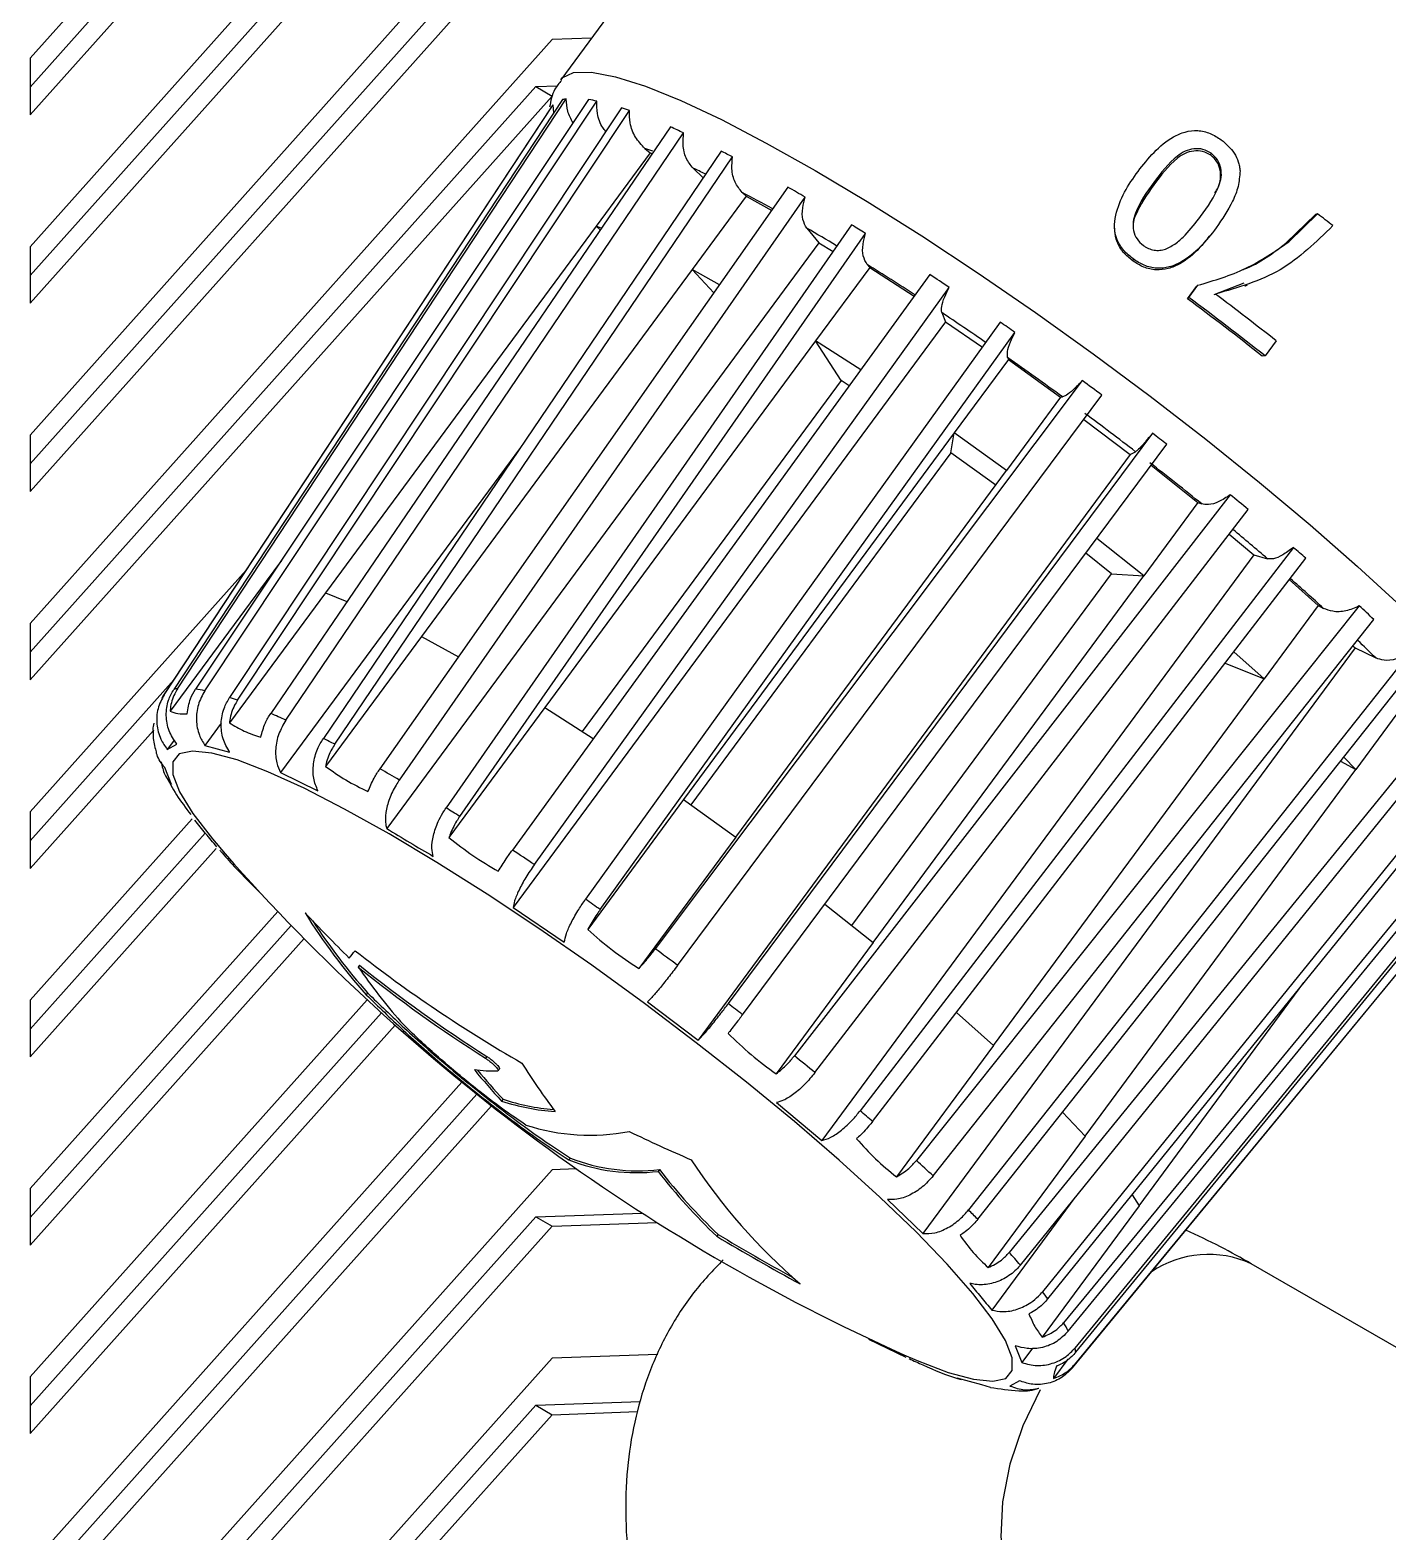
# Model space of a CAD drawing. Header units: millimetres. Extents: x 15 to 415, y 5 to 292.
# Drawn here: x 295.26 to 312.08, y 177.9 to 196.5 of the extents above; entities that cross this region are included whole.
import ezdxf

# ---------------------------------------------------------------- set-up
doc = ezdxf.new("R2010")
doc.units = ezdxf.units.MM

msp = doc.modelspace()

# ---------------------------------------------------------------- linework, layer by layer
at = {"color": 7, "linetype": 'Continuous', "lineweight": 25}
for p, q in [((301.7261, 203.3773), (295.2611, 196.1457)), ((295.2611, 195.7884), (301.524, 202.794)), ((295.2611, 195.4458), (301.7261, 202.6774)), ((301.7261, 201.0443), (295.2611, 193.8127)), ((305.6035, 200.9888), (301.8331, 195.88)), ((295.2611, 193.4554), (301.524, 200.4611)), ((295.2611, 193.1128), (301.7261, 200.3444)), ((301.7261, 198.7113), (295.2611, 191.4797)), ((295.2611, 191.1225), (301.524, 198.1281)), ((295.2611, 190.7798), (301.7261, 198.0115)), ((301.7261, 196.3784), (295.2611, 189.1468)), ((302.2139, 196.3959), (301.7261, 196.3784)), ((295.2611, 196.1457), (295.2611, 195.4458)), ((295.2611, 188.7895), (301.524, 195.7951)), ((295.2611, 188.4469), (301.7261, 195.6785)), ((301.524, 195.7951), (301.7934, 195.8048)), ((301.524, 195.7951), (301.7261, 195.6785)), ((301.7184, 195.5434), (296.9072, 188.2441)), ((296.9229, 188.2644), (301.7379, 195.5681)), ((301.8563, 195.6336), (297.0413, 188.33)), ((297.088, 188.3389), (301.9022, 195.6431)), ((302.1793, 195.6339), (297.3118, 188.3331)), ((297.4254, 188.3131), (302.28, 195.6151)), ((302.5865, 195.5309), (297.7319, 188.2289)), ((297.8309, 188.1952), (302.6848, 195.4977)), ((301.7498, 195.4721), (301.7379, 195.5681)), ((303.1914, 195.2958), (298.2424, 188.0321)), ((298.429, 187.9489), (303.3555, 195.2219)), ((303.8202, 194.9963), (298.8937, 187.7232)), ((302.9412, 194.9755), (302.2709, 194.0673)), ((302.8762, 195.0302), (302.9412, 194.9755)), ((302.9412, 194.9755), (302.9662, 194.9653)), ((309.884, 194.9447), (309.8891, 194.9687)), ((299.0353, 187.6501), (303.9612, 194.9237)), ((303.4741, 194.7839), (303.5965, 194.666)), ((309.1776, 194.579), (309.1773, 194.6068)), ((304.6478, 194.5488), (299.5941, 187.3457)), ((299.8356, 187.2073), (304.8592, 194.4272)), ((304.1313, 194.4362), (303.461, 193.5279)), ((304.0804, 194.4851), (304.1313, 194.4362)), ((304.1313, 194.4362), (304.4469, 194.2624)), ((310.8241, 193.8639), (311.1806, 194.2111)), ((310.8504, 193.8722), (311.208, 194.2184)), ((311.208, 194.2184), (311.1806, 194.2111)), ((302.2709, 194.0673), (298.9195, 189.5261)), ((305.4365, 194.0821), (300.4129, 186.8622)), ((302.3227, 194.0208), (302.2709, 194.0673)), ((302.3363, 194.0407), (302.2709, 194.0673)), ((304.8805, 194.0425), (305.0306, 193.8602)), ((295.2611, 193.8127), (295.2611, 193.1128)), ((305.0306, 193.8602), (299.6782, 186.6076)), ((300.5833, 186.757), (305.6065, 193.9772)), ((305.0306, 193.8602), (305.2082, 193.754)), ((310.8504, 193.8722), (310.8241, 193.8639)), ((308.9235, 193.6603), (308.9184, 193.6364)), ((303.461, 193.5279), (300.1096, 188.9868)), ((306.4058, 193.4662), (301.2348, 186.341)), ((303.7302, 193.241), (303.461, 193.5279)), ((303.8004, 193.3411), (303.461, 193.5279)), ((305.6599, 193.5536), (304.9896, 192.6454)), ((305.6282, 193.5921), (305.6599, 193.5536)), ((305.6599, 193.5536), (306.2119, 193.1988)), ((301.5074, 186.161), (306.6438, 193.3086)), ((309.5954, 193.1683), (309.7071, 193.3196)), ((309.613, 193.1831), (309.7247, 193.3344)), ((309.7247, 193.3344), (309.7071, 193.3196)), ((310.2955, 193.3589), (309.9212, 193.2142)), ((309.613, 193.1831), (309.5954, 193.1683)), ((306.5969, 192.8816), (301.2444, 185.629)), ((306.5522, 192.9963), (306.5969, 192.8816)), ((306.5969, 192.8816), (307.0558, 192.5696)), ((307.2773, 192.8779), (302.1409, 185.7303)), ((302.3233, 185.6032), (307.4596, 192.751)), ((304.9896, 192.6454), (301.6382, 188.1042)), ((305.3058, 192.1554), (304.9896, 192.6454)), ((305.5492, 192.2857), (304.9896, 192.6454)), ((310.6949, 192.6466), (310.5569, 192.4597)), ((307.3775, 192.4142), (306.7072, 191.506)), ((307.368, 192.4385), (307.3775, 192.4142)), ((307.3775, 192.4142), (308.0242, 191.9489)), ((310.5569, 192.4597), (310.5219, 192.4583)), ((305.3058, 192.1554), (302.0979, 187.8087)), ((308.2935, 192.1537), (303.0037, 185.1163)), ((305.4072, 192.0902), (305.3058, 192.1554)), ((303.2808, 184.9125), (308.5348, 191.9757)), ((308.0242, 191.9489), (308.0482, 191.9518)), ((308.0242, 191.9489), (307.354, 191.0407)), ((308.3104, 191.6741), (308.888, 191.2377)), ((295.2611, 191.4797), (295.2611, 190.7798)), ((306.7072, 191.506), (303.3558, 186.9648)), ((309.1624, 191.5016), (303.9085, 184.4383)), ((306.6639, 191.2611), (306.7072, 191.506)), ((307.354, 191.0407), (306.7072, 191.506)), ((301.334, 191.3259), (298.3624, 187.2994)), ((306.6639, 191.2611), (303.4456, 186.9002)), ((308.888, 191.2377), (303.5355, 183.9852)), ((304.085, 184.3017), (309.3391, 191.3651)), ((307.2209, 190.8604), (306.6639, 191.2611)), ((308.888, 191.2377), (308.953, 191.2737)), ((304.0025, 186.4996), (307.354, 191.0407)), ((309.146, 191.1055), (309.7235, 190.6447)), ((310.1259, 190.74), (304.7278, 183.7917)), ((304.9823, 183.5838), (310.3469, 190.559)), ((309.7235, 190.6447), (309.0532, 189.7365)), ((309.7235, 190.6447), (309.7721, 190.6273)), ((309.0532, 189.7365), (308.4724, 190.1999)), ((310.1114, 190.2527), (310.4185, 189.9945)), ((298.3736, 189.9257), (298.1845, 189.6695)), ((310.4185, 189.9945), (305.0661, 182.7419)), ((310.9073, 190.0878), (305.5426, 183.1126)), ((305.6961, 182.98), (311.0611, 189.955)), ((308.6547, 189.7606), (308.3352, 190.0155)), ((310.4185, 189.9945), (310.5869, 189.9482)), ((297.9383, 189.8085), (295.2611, 186.8138)), ((305.4398, 185.4043), (308.6547, 189.7606)), ((305.7018, 185.1953), (309.0532, 189.7365)), ((308.6547, 189.7606), (309.0532, 189.7365)), ((298.1845, 189.6695), (296.996, 188.0591)), ((298.1845, 189.6695), (298.202, 189.6684)), ((310.8566, 189.6891), (311.2139, 189.3684)), ((298.9195, 189.5261), (297.731, 187.9158)), ((298.9195, 189.5261), (299.1863, 189.4176)), ((311.7238, 189.3634), (306.2382, 182.4967)), ((311.2139, 189.3684), (310.5436, 188.4601)), ((311.2139, 189.3684), (311.2823, 189.3325)), ((306.4452, 182.3051), (311.9029, 189.1971)), ((295.2611, 189.1468), (295.2611, 188.4469)), ((300.1096, 188.9868), (298.9211, 187.3764)), ((300.1096, 188.9868), (300.5683, 188.7342)), ((311.6722, 188.8428), (306.3197, 181.5902)), ((310.5436, 188.4601), (310.1696, 188.7959)), ((311.6439, 188.87), (311.6722, 188.8428)), ((311.6722, 188.8428), (311.9275, 188.7188)), ((312.341, 188.775), (306.8834, 181.883)), ((306.9987, 181.7673), (312.457, 188.6589)), ((310.062, 188.6561), (310.5436, 188.4601)), ((295.2611, 186.4565), (297.0419, 188.4485)), ((307.1922, 183.919), (310.5436, 188.4601)), ((312.3495, 188.2449), (311.6793, 187.3367)), ((301.6382, 188.1042), (300.4497, 186.4939)), ((301.6382, 188.1042), (302.2357, 187.7202)), ((312.9307, 188.1587), (307.3872, 181.358)), ((297.6301, 187.9132), (297.426, 187.6367)), ((307.5263, 181.2016), (313.0503, 188.0233)), ((295.2611, 186.1139), (296.7884, 187.8223)), ((297.0485, 187.7054), (296.9606, 187.5863)), ((313.3234, 187.6916), (307.7995, 180.8699)), ((296.9606, 187.5863), (297.079, 187.6519)), ((297.426, 187.6367), (297.7326, 187.5525)), ((307.8654, 180.7824), (313.3901, 187.6037)), ((311.6793, 187.3367), (311.5331, 187.4924)), ((297.0118, 187.1534), (296.9304, 187.3622)), ((298.3624, 187.2994), (298.8271, 187.0737)), ((308.3278, 182.7955), (311.6793, 187.3367)), ((311.4916, 187.44), (311.6793, 187.3367)), ((313.6285, 187.2437), (308.0622, 180.4873)), ((308.1199, 180.3813), (313.6769, 187.1526)), ((303.3558, 186.9648), (302.1673, 185.3545)), ((303.3558, 186.9648), (304.0025, 186.4996)), ((313.7583, 186.9437), (308.2012, 180.1724)), ((295.2611, 186.8138), (295.2611, 186.1139)), ((308.2113, 180.1218), (313.7692, 186.8925)), ((297.268, 186.7257), (295.2611, 184.4808)), ((308.1727, 179.9301), (313.7293, 186.6792)), ((313.7488, 186.7081), (308.1971, 179.9696)), ((295.2611, 184.1235), (297.4308, 186.5505)), ((304.0025, 186.4996), (302.8021, 184.8729)), ((295.2611, 183.7809), (297.5653, 186.3584)), ((301.2444, 185.629), (301.8779, 185.1983)), ((305.1043, 185.672), (305.7018, 185.1953)), ((298.3291, 185.5796), (295.2611, 182.1478)), ((295.2611, 181.7906), (298.4944, 185.4073)), ((295.2611, 181.4479), (298.6545, 185.2437)), ((305.7018, 185.1953), (304.5013, 183.5687)), ((299.3425, 184.9138), (299.3256, 184.8909)), ((308.9976, 181.9349), (311.0378, 184.6993)), ((299.441, 184.5723), (299.4241, 184.5493)), ((299.4368, 184.4858), (295.2611, 179.8149)), ((295.2611, 184.4808), (295.2611, 183.7809)), ((295.2611, 179.4576), (299.6123, 184.3248)), ((302.9079, 184.4593), (303.5355, 183.9852)), ((306.7344, 184.3299), (307.1922, 183.919)), ((295.2611, 179.115), (299.782, 184.172)), ((300.9183, 183.7848), (300.9015, 183.7621)), ((307.1922, 183.919), (305.9917, 182.2923)), ((301.0589, 183.6077), (301.0757, 183.6304)), ((300.6103, 183.4655), (295.2611, 177.4819)), ((295.2611, 177.1246), (300.7958, 183.3157)), ((301.1189, 183.2542), (301.1021, 183.2314)), ((304.5057, 183.2131), (305.0661, 182.7419)), ((295.2611, 176.782), (300.9752, 183.1737)), ((308.0487, 183.093), (308.3278, 182.7955)), ((308.3278, 182.7955), (307.1274, 181.1689)), ((301.9528, 182.5254), (301.936, 182.5026)), ((301.7261, 182.3805), (295.2611, 175.1489)), ((302.0297, 182.3915), (301.7261, 182.3805)), ((303.0553, 182.3836), (303.0385, 182.3609)), ((295.2611, 182.1478), (295.2611, 181.4479)), ((305.8815, 182.0123), (306.3197, 181.5902)), ((308.2023, 182.0364), (307.1738, 180.6428)), ((308.9976, 181.9349), (307.7971, 180.3082)), ((308.9095, 182.0715), (308.9976, 181.9349)), ((295.2611, 174.7916), (301.524, 181.7973)), ((301.524, 181.7973), (302.8435, 181.8448)), ((301.524, 181.7973), (301.7261, 181.6806)), ((301.7261, 181.6806), (303.0277, 181.7275)), ((295.2611, 174.449), (301.7261, 181.6806)), ((303.7839, 181.5798), (303.767, 181.557)), ((326.7531, 171.7677), (310.3858, 181.2164)), ((306.1126, 180.0553), (305.648, 180.2809)), ((301.7261, 180.0476), (295.2611, 172.8159)), ((303.036, 180.0947), (301.7261, 180.0476)), ((307.4633, 180.2013), (307.5447, 179.9925)), ((307.6782, 180.1733), (307.5447, 179.9925)), ((308.1136, 180.0361), (307.9355, 179.7946)), ((295.2611, 179.8149), (295.2611, 179.115)), ((307.049, 179.718), (306.7425, 179.8022)), ((307.1557, 179.6857), (307.049, 179.718)), ((307.5145, 179.7684), (307.3961, 179.7028)), ((301.524, 179.4643), (302.8218, 179.511)), ((295.2611, 172.4587), (301.524, 179.4643)), ((295.2611, 172.1161), (301.7261, 179.3477)), ((301.524, 179.4643), (301.7261, 179.3477)), ((301.7261, 179.3477), (302.7834, 179.3857))]:
    msp.add_line(p, q, dxfattribs=at)
at = {"color": 8, "linetype": 'Continuous', "lineweight": 25, "flags": 128}
for points in [[(301.8331, 195.8799), (301.8526, 195.9024), (301.9929, 195.9694), (302.2134, 195.9744), (302.5112, 195.9173), (302.8822, 195.799), (303.3214, 195.6209), (303.8229, 195.3855), (304.3798, 195.096), (304.9847, 194.7563), (305.6293, 194.3711), (306.305, 193.9454), (307.0026, 193.4851), (307.7127, 192.9963), (308.4257, 192.4858), (309.1318, 191.9603), (309.8217, 191.4271), (310.4859, 190.8933), (311.1155, 190.3661), (311.7019, 189.8527), (312.2373, 189.36), (312.7143, 188.8947), (313.1266, 188.463), (313.4686, 188.0708)], [(307.7716, 179.6559), (307.5571, 179.2093), (307.3951, 178.7343), (307.3029, 178.2698), (307.2842, 177.8347), (307.3399, 177.447), (307.4677, 177.1223), (307.6623, 176.8741), (307.8146, 176.7624)]]:
    msp.add_lwpolyline(points, dxfattribs=at)
at = {"color": 7, "linetype": 'Continuous', "lineweight": 25, "flags": 128}
for points in [[(309.8684, 193.938), (309.8759, 193.9473), (309.8834, 193.9566)], [(306.9356, 180.8503), (306.6193, 181.2115), (306.2338, 181.6114), (305.7851, 182.0436), (305.2803, 182.5014), (304.7273, 182.9776), (304.135, 183.4646), (303.5125, 183.9547), (302.8698, 184.4402), (302.217, 184.9135), (301.5643, 185.3671), (300.9221, 185.7939), (300.3005, 186.187), (299.7092, 186.5404), (299.1577, 186.8484), (298.6547, 187.1062), (298.2079, 187.3097), (297.8246, 187.4557), (297.5107, 187.5419), (297.2712, 187.5669), (297.1098, 187.5304), (297.0292, 187.4329), (297.0305, 187.276), (297.1139, 187.0622), (297.2778, 186.7947), (297.5198, 186.4779), (297.6775, 186.2928)], [(306.081, 180.0909), (306.2475, 180.0184), (306.6309, 179.8724), (306.9448, 179.7862), (307.1843, 179.7612), (307.3456, 179.7977), (307.4263, 179.8952), (307.4249, 180.0521), (307.3416, 180.266), (307.1776, 180.5334), (306.9356, 180.8503)]]:
    msp.add_lwpolyline(points, dxfattribs=at)
at = {"color": 7, "linetype": 'Continuous', "lineweight": 25}
for centre, radius, start, end in [((301.8714, 195.4425), 0.1833, 136.75304, 146.60321), ((301.9662, 195.2176), 0.4303, 98.54587, 104.79607), ((301.8792, 193.7538), 1.904, 77.84749, 80.93165), ((301.1496, 191.1082), 4.6502, 70.7226, 72.0009), ((299.0397, 185.8566), 10.3119, 65.25836, 66.25823), ((296.2885, 180.1827), 16.6183, 62.50306, 63.04992), ((291.9449, 172.2351), 25.6762, 59.80343, 60.34769), ((282.0075, 156.2312), 47.9135, 52.1669, 52.45071), ((288.1029, 165.7948), 33.1757, 58.15638, 58.5013), ((283.8125, 159.0778), 41.1463, 56.29742, 56.69485), ((281.2357, 155.2029), 47.3882, 51.82949, 53.24074), ((280.7182, 154.5013), 48.2824, 51.82949, 53.24074), ((281.0035, 154.8785), 48.0417, 51.82737, 52.96031), ((283.9908, 159.1314), 40.6921, 55.40275, 56.32785), ((281.3022, 155.3743), 45.6205, 55.01446, 55.29339), ((282.0321, 156.3077), 44.1286, 53.87484, 54.96072), ((280.0912, 153.6691), 47.712, 53.40523, 53.7653), ((281.8908, 156.1039), 44.3766, 52.42271, 53.43833), ((280.9025, 154.7356), 46.372, 52.17668, 52.45258), ((283.5807, 158.2796), 41.6217, 51.00354, 52.13261), ((284.0912, 158.7324), 41.2589, 50.47869, 50.8754), ((288.1488, 163.5555), 34.9558, 49.04501, 49.37812), ((294.2318, 170.3549), 25.832, 46.83707, 47.37913), ((297.0519, 188.1486), 0.1734, 138.07878, 155.96492), ((297.143, 187.9216), 0.4209, 97.51057, 103.99286), ((297.0769, 186.6666), 1.683, 78.05187, 81.97753), ((296.3392, 183.9822), 4.4693, 70.50198, 71.84333), ((294.5167, 179.4294), 9.3748, 65.33465, 66.5836), ((291.7192, 173.652), 15.7946, 62.40624, 62.98434), ((287.9432, 166.7349), 23.6759, 59.84766, 60.52109), ((284.0233, 160.158), 31.3327, 58.09443, 58.46059), ((316.1224, 202.4913), 24.5481, 221.28998, 245.85472), ((280.2777, 154.291), 38.2936, 56.33099, 56.81972), ((277.7022, 150.4877), 42.887, 54.96384, 55.26086), ((304.88, 189.412), 7.3085, 211.78918, 221.70935), ((316.6065, 202.5466), 24.7037, 223.43533, 225.24956), ((304.8574, 189.4027), 7.2574, 212.88673, 221.72725), ((286.9262, 194.8353), 15.7381, 321.33448, 321.75458), ((310.2649, 199.177), 17.8575, 232.06352, 240.06311), ((276.6271, 148.9753), 44.7426, 53.43658, 53.87714), ((305.672, 189.2923), 7.7233, 214.74207, 221.08441), ((310.4434, 198.7475), 17.7654, 231.25805, 237.51302), ((310.4494, 198.7521), 17.7443, 231.24872, 237.51114), ((277.4334, 150.0339), 43.4119, 52.12614, 52.42076), ((280.1924, 153.4961), 38.9847, 50.51425, 50.99719), ((301.0171, 185.6033), 1.9983, 262.72094, 271.02825), ((306.5628, 188.3125), 7.459, 218.97324, 222.9376), ((306.5666, 188.3241), 7.4419, 219.2415, 222.9428), ((308.3239, 188.0347), 8.2074, 211.86305, 216.93235), ((301.9322, 185.7423), 2.6445, 251.70519, 266.33786), ((301.9443, 185.7454), 2.6244, 251.66984, 265.62863), ((284.3172, 158.4008), 32.5759, 48.98338, 49.34017), ((302.1979, 185.3922), 2.5831, 252.05988, 280.80245), ((310.8682, 199.8014), 18.8201, 244.21677, 246.77847), ((302.7711, 184.6404), 2.2951, 248.66138, 276.68955), ((302.7877, 184.6603), 2.2923, 248.64134, 276.70371), ((309.6374, 186.5826), 7.4117, 213.36973, 229.25045), ((289.6108, 164.3235), 24.632, 46.88733, 47.54321), ((308.8315, 186.8786), 7.3463, 217.94914, 226.41829), ((308.8414, 186.8957), 7.3374, 217.94729, 226.42658), ((294.8835, 169.8059), 17.0251, 44.63397, 45.18388), ((316.5221, 202.7082), 24.6995, 238.90817, 241.66592), ((316.5223, 202.709), 24.672, 238.915, 241.37257), ((299.9249, 174.5803), 10.0809, 41.0582, 42.24812), ((303.7366, 177.7379), 5.1299, 36.40428, 37.62784), ((306.3952, 179.5109), 1.9318, 26.77719, 30.35792), ((307.6795, 180.0421), 0.5378, 8.51412, 14.01901), ((308.0388, 180.0402), 0.1734, 318.07878, 335.96492)]:
    msp.add_arc(centre, radius, start, end, dxfattribs=at)
at = {"color": 8, "linetype": 'Continuous', "lineweight": 25}
for centre, radius, start, end in [((301.0961, 190.0039), 5.3322, 69.36099, 70.49841), ((298.8609, 184.7339), 11.0583, 64.50434, 65.34342), ((295.4828, 178.0508), 18.5474, 61.07508, 62.38372), ((291.3901, 170.8254), 26.8519, 58.92433, 59.84103), ((287.3081, 164.1821), 34.6493, 56.91767, 58.08028), ((287.5135, 163.076), 35.4189, 49.34949, 50.25594), ((292.1118, 168.3685), 28.4077, 47.55852, 48.67182), ((298.2917, 174.99), 19.3498, 45.19482, 46.11531), ((309.8564, 180.065), 1.2672, 65.30879, 123.88687)]:
    msp.add_arc(centre, radius, start, end, dxfattribs=at)
at = {"color": 7, "linetype": 'Continuous', "lineweight": 25}
for points, knots in [([(301.8428, 195.872), (301.8132, 195.8362), (301.7313, 195.737), (301.7094, 195.6177), (301.6955, 195.5415)], [0, 0, 0, 0, 0.3616013, 1, 1, 1, 1]), ([(301.9868, 195.3452), (301.9611, 195.3924), (301.9104, 195.4856), (301.9049, 195.5911), (301.9022, 195.6431)], [0, 0, 0, 0, 0.506895, 1, 1, 1, 1]), ([(302.3935, 195.2406), (302.3801, 195.2556), (302.3263, 195.3155), (302.2835, 195.4491), (302.2811, 195.5638), (302.28, 195.6151)], [0, 0, 0, 0, 0.1561862, 0.6232018, 1, 1, 1, 1]), ([(302.8762, 195.0302), (302.8342, 195.0738), (302.7501, 195.1612), (302.6874, 195.331), (302.6856, 195.4464), (302.6848, 195.4977)], [0, 0, 0, 0, 0.35705317, 0.71413224, 1, 1, 1, 1]), ([(303.4741, 194.7839), (303.4422, 194.8234), (303.3784, 194.9025), (303.341, 195.0618), (303.351, 195.1725), (303.3555, 195.2219)], [0, 0, 0, 0, 0.3562682, 0.7125468, 1, 1, 1, 1]), ([(308.9837, 194.7444), (309.0468, 194.8252), (309.1729, 194.9868), (309.3728, 195.1558), (309.5645, 195.2397), (309.7229, 195.2586), (309.8798, 195.2221), (309.9687, 195.1653), (310.0132, 195.1369)], [0, 0, 0, 0, 0.2489047, 0.4974834, 0.6223125, 0.7475325, 0.873476, 1, 1, 1, 1]), ([(310.0132, 195.1369), (310.0734, 195.0857), (310.1637, 195.009), (310.2199, 194.8832), (310.2405, 194.8087), (310.2447, 194.7703), (310.2468, 194.7511)], [0, 0, 0, 0, 0.5003167, 0.7504277, 0.8753328, 1, 1, 1, 1]), ([(309.8891, 194.9687), (309.856, 194.9877), (309.7899, 195.0256), (309.6737, 195.0285), (309.5636, 195.0004), (309.3786, 194.8726), (309.2667, 194.7249), (309.1773, 194.6068)], [0, 0, 0, 0, 0.1262341, 0.2519697, 0.3771553, 0.5019799, 1, 1, 1, 1]), ([(309.884, 194.9447), (309.8514, 194.9633), (309.7862, 195.0005), (309.6714, 195.0022), (309.5625, 194.9733), (309.3787, 194.8446), (309.267, 194.6971), (309.1776, 194.579)], [0, 0, 0, 0, 0.1246249, 0.2493619, 0.3742923, 0.4994686, 1, 1, 1, 1]), ([(309.7588, 194.1876), (309.8452, 194.3079), (309.9531, 194.4583), (310.0202, 194.6717), (310.0125, 194.784), (309.9748, 194.893), (309.9177, 194.9434), (309.8891, 194.9687)], [0, 0, 0, 0, 0.4979741, 0.6227974, 0.7479899, 0.8737186, 1, 1, 1, 1]), ([(309.9361, 194.4809), (309.95, 194.5018), (309.9842, 194.5535), (310.0097, 194.6511), (310.0047, 194.7618), (309.9681, 194.87), (309.912, 194.9198), (309.884, 194.9447)], [0, 0, 0, 0, 0.14587035, 0.3599139, 0.57353513, 0.78682575, 1, 1, 1, 1]), ([(304.0804, 194.4851), (304.0484, 194.5248), (303.9843, 194.6041), (303.9469, 194.7638), (303.9568, 194.8745), (303.9612, 194.9237)], [0, 0, 0, 0, 0.35705317, 0.71413224, 1, 1, 1, 1]), ([(308.9235, 193.6603), (308.8826, 193.6938), (308.801, 193.7606), (308.7174, 193.8956), (308.6825, 194.0489), (308.713, 194.2526), (308.8047, 194.4936), (308.924, 194.6608), (308.9837, 194.7444)], [0, 0, 0, 0, 0.1264994, 0.2525475, 0.3776578, 0.5024578, 0.751109, 1, 1, 1, 1]), ([(310.2468, 194.7511), (310.2416, 194.6862), (310.2313, 194.5563), (310.134, 194.3135), (310.0249, 194.1531), (309.9522, 194.0462)], [0, 0, 0, 0, 0.2503766, 0.5004768, 1, 1, 1, 1]), ([(309.1773, 194.6068), (309.0904, 194.4862), (308.9817, 194.3354), (308.9173, 194.122), (308.9232, 194.0101), (308.9633, 193.9021), (309.0209, 193.8521), (309.0498, 193.827)], [0, 0, 0, 0, 0.4979511, 0.6227535, 0.7479571, 0.873668, 1, 1, 1, 1]), ([(309.1776, 194.579), (309.0942, 194.4584), (308.9898, 194.3076), (308.9202, 194.1225), (308.9232, 194.077), (308.9237, 194.0683)], [0, 0, 0, 0, 0.7635096, 0.9544356, 1, 1, 1, 1]), ([(304.8805, 194.0425), (304.8621, 194.0746), (304.8251, 194.1389), (304.8219, 194.2796), (304.8477, 194.3816), (304.8592, 194.4272)], [0, 0, 0, 0, 0.35626819, 0.7125468, 1, 1, 1, 1]), ([(309.3245, 193.7812), (309.3695, 193.8042), (309.4595, 193.8501), (309.6049, 193.9906), (309.6973, 194.1088), (309.7588, 194.1876)], [0, 0, 0, 0, 0.2499109, 0.5000071, 1, 1, 1, 1]), ([(308.6923, 194.043), (308.6925, 194.0376), (308.693, 194.0269), (308.6934, 194.0161), (308.6936, 194.0108)], [0, 0, 0, 0, 0.5000007, 1, 1, 1, 1]), ([(308.9184, 193.6364), (308.8786, 193.6693), (308.7989, 193.7351), (308.7155, 193.866), (308.7018, 193.9643), (308.6952, 194.0119)], [0, 0, 0, 0, 0.3404258, 0.6805102, 1, 1, 1, 1]), ([(309.9522, 194.0462), (309.8891, 193.9654), (309.7629, 193.804), (309.5635, 193.6358), (309.3719, 193.5543), (309.2139, 193.5373), (309.0572, 193.575), (308.9681, 193.6318), (308.9235, 193.6603)], [0, 0, 0, 0, 0.2489196, 0.4974993, 0.6223655, 0.7475698, 0.8734839, 1, 1, 1, 1]), ([(311.3958, 194.0733), (311.19, 193.8711), (310.7773, 193.4657), (310.2211, 193.3062), (309.9423, 193.2263)], [0, 0, 0, 0, 0.4987635, 1, 1, 1, 1]), ([(305.6282, 193.5921), (305.6097, 193.6244), (305.5726, 193.6889), (305.5693, 193.8298), (305.5951, 193.9319), (305.6065, 193.9772)], [0, 0, 0, 0, 0.3570532, 0.7141322, 1, 1, 1, 1]), ([(309.8649, 193.9412), (309.8249, 193.8907), (309.7213, 193.7601), (309.5507, 193.618), (309.3609, 193.5351), (309.2047, 193.5167), (309.0499, 193.5526), (308.9623, 193.6084), (308.9184, 193.6364)], [0, 0, 0, 0, 0.1736745, 0.4491922, 0.5870787, 0.7246218, 0.8621645, 1, 1, 1, 1]), ([(309.0498, 193.827), (309.0598, 193.8202), (309.0797, 193.8065), (309.1231, 193.7849), (309.1815, 193.7678), (309.2545, 193.7648), (309.3012, 193.7757), (309.3245, 193.7812)], [0, 0, 0, 0, 0.1257548, 0.2513864, 0.5017456, 0.7512825, 1, 1, 1, 1]), ([(309.7247, 193.3344), (309.9272, 193.3945), (310.3318, 193.5147), (310.6776, 193.7531), (310.8504, 193.8722)], [0, 0, 0, 0, 0.5006269, 1, 1, 1, 1]), ([(310.2833, 193.5294), (310.2871, 193.5308), (310.4872, 193.6033), (310.6573, 193.7349), (310.8241, 193.8639)], [0, 0, 0, 0, 0.0191978, 1, 1, 1, 1]), ([(306.5522, 192.9963), (306.5493, 193.0185), (306.5436, 193.0627), (306.58, 193.178), (306.6241, 193.2683), (306.6438, 193.3086)], [0, 0, 0, 0, 0.35626819, 0.7125468, 1, 1, 1, 1]), ([(310.3077, 193.3265), (310.3131, 193.3285), (310.324, 193.3326), (310.3349, 193.3367), (310.3404, 193.3388)], [0, 0, 0, 0, 0.4999945, 1, 1, 1, 1]), ([(307.368, 192.4385), (307.3652, 192.4607), (307.3595, 192.5051), (307.3959, 192.6206), (307.44, 192.7109), (307.4596, 192.751)], [0, 0, 0, 0, 0.3570532, 0.7141322, 1, 1, 1, 1]), ([(308.2935, 192.1537), (308.2553, 192.114), (308.1789, 192.0346), (308.0943, 191.9673), (308.0625, 191.9566), (308.0482, 191.9518)], [0, 0, 0, 0, 0.35537874, 0.71057125, 1, 1, 1, 1]), ([(309.1624, 191.5016), (309.1277, 191.4596), (309.0582, 191.3758), (308.9863, 191.2987), (308.9633, 191.2815), (308.953, 191.2737)], [0, 0, 0, 0, 0.3557091, 0.7114031, 1, 1, 1, 1]), ([(310.1259, 190.74), (310.0777, 190.7085), (309.9813, 190.6456), (309.8573, 190.6107), (309.7985, 190.6222), (309.7721, 190.6273)], [0, 0, 0, 0, 0.3553787, 0.7105713, 1, 1, 1, 1]), ([(310.9073, 190.0878), (310.8623, 190.054), (310.7725, 189.9863), (310.6603, 189.9413), (310.6096, 189.9461), (310.5869, 189.9482)], [0, 0, 0, 0, 0.3557091, 0.7114031, 1, 1, 1, 1]), ([(311.7238, 189.3634), (311.6675, 189.3395), (311.5549, 189.2916), (311.3991, 189.2864), (311.3185, 189.3182), (311.2823, 189.3325)], [0, 0, 0, 0, 0.3553787, 0.7105713, 1, 1, 1, 1]), ([(312.341, 188.775), (312.2876, 188.7488), (312.1806, 188.6964), (312.0346, 188.6817), (311.9606, 188.7073), (311.9275, 188.7188)], [0, 0, 0, 0, 0.3557091, 0.7114031, 1, 1, 1, 1]), ([(296.9229, 188.2644), (296.8931, 188.2079), (296.8337, 188.0949), (296.8226, 187.8995), (296.8658, 187.7225), (296.9316, 187.628), (296.9606, 187.5863)], [0, 0, 0, 0, 0.2637582, 0.5275868, 0.7916185, 1, 1, 1, 1]), ([(297.079, 187.6519), (297.0431, 187.7057), (296.9712, 187.8134), (296.9386, 188.0075), (296.9623, 188.1871), (297.0172, 188.2865), (297.0413, 188.33)], [0, 0, 0, 0, 0.2645857, 0.5292826, 0.7936644, 1, 1, 1, 1]), ([(297.088, 188.3389), (297.0757, 188.3184), (297.0307, 188.2439), (297.0025, 188.1458), (296.9969, 188.0708), (296.996, 188.0591)], [0, 0, 0, 0, 0.242341, 0.8820994, 1, 1, 1, 1]), ([(297.2069, 188.0293), (297.2167, 188.0924), (297.2335, 188.2004), (297.2888, 188.2941), (297.3118, 188.3331)], [0, 0, 0, 0, 0.5833602, 1, 1, 1, 1]), ([(297.4254, 188.3131), (297.3948, 188.2567), (297.3337, 188.1437), (297.3134, 187.9487), (297.3447, 187.7722), (297.4011, 187.6782), (297.426, 187.6367)], [0, 0, 0, 0, 0.2637582, 0.5275868, 0.7916185, 1, 1, 1, 1]), ([(296.996, 188.0591), (297.0261, 188.0476), (297.0866, 188.0246), (297.1667, 188.0277), (297.2069, 188.0293)], [0, 0, 0, 0, 0.4981486, 1, 1, 1, 1]), ([(297.7326, 187.5525), (297.7019, 187.6061), (297.6404, 187.7133), (297.6199, 187.9068), (297.6511, 188.0862), (297.7073, 188.1854), (297.7319, 188.2289)], [0, 0, 0, 0, 0.2645857, 0.5292826, 0.7936644, 1, 1, 1, 1]), ([(297.8309, 188.1952), (297.8184, 188.1747), (297.7727, 188.1002), (297.7415, 188.0023), (297.7324, 187.9274), (297.731, 187.9158)], [0, 0, 0, 0, 0.242341, 0.8820994, 1, 1, 1, 1]), ([(296.7856, 187.8239), (296.7849, 187.8287), (296.7822, 187.8482), (296.7925, 187.8852), (296.8002, 187.9131)], [0, 0, 0, 0, 0.24545879, 1, 1, 1, 1]), ([(297.731, 187.9158), (297.7905, 187.8796), (297.9098, 187.8068), (298.0489, 187.7602), (298.1188, 187.7369)], [0, 0, 0, 0, 0.4981486, 1, 1, 1, 1]), ([(298.1188, 187.7369), (298.1343, 187.7973), (298.161, 187.9008), (298.2184, 187.9935), (298.2424, 188.0321)], [0, 0, 0, 0, 0.5833602, 1, 1, 1, 1]), ([(298.429, 187.9489), (298.3969, 187.893), (298.3328, 187.7812), (298.2959, 187.5929), (298.3055, 187.4252), (298.345, 187.3379), (298.3624, 187.2994)], [0, 0, 0, 0, 0.2637582, 0.5275868, 0.7916185, 1, 1, 1, 1]), ([(296.7885, 187.8236), (296.7868, 187.806), (296.7784, 187.7191), (296.7983, 187.6474), (296.8143, 187.5902)], [0, 0, 0, 0, 0.2022146, 1, 1, 1, 1]), ([(298.8271, 187.0737), (298.8059, 187.1236), (298.7633, 187.2232), (298.7648, 187.4079), (298.8096, 187.5818), (298.8681, 187.6801), (298.8937, 187.7232)], [0, 0, 0, 0, 0.2646004, 0.5292974, 0.7936791, 1, 1, 1, 1]), ([(296.9304, 187.3622), (296.891, 187.4118), (296.8361, 187.4811), (296.823, 187.5668), (296.8193, 187.5912)], [0, 0, 0, 0, 0.716005, 1, 1, 1, 1]), ([(299.0353, 187.6501), (299.0224, 187.6298), (298.9755, 187.5558), (298.9388, 187.4601), (298.9235, 187.3877), (298.9211, 187.3764)], [0, 0, 0, 0, 0.242341, 0.8820994, 1, 1, 1, 1]), ([(296.8858, 187.4348), (296.8967, 187.3794), (296.917, 187.2757), (296.9817, 187.1922), (297.0118, 187.1534)], [0, 0, 0, 0, 0.5345051, 1, 1, 1, 1]), ([(298.9211, 187.3764), (299.0034, 187.3181), (299.1685, 187.2011), (299.3537, 187.11), (299.4466, 187.0643)], [0, 0, 0, 0, 0.49814857, 1, 1, 1, 1]), ([(299.4466, 187.0643), (299.4695, 187.1204), (299.5088, 187.2166), (299.5691, 187.3077), (299.5941, 187.3457)], [0, 0, 0, 0, 0.5833602, 1, 1, 1, 1]), ([(296.9405, 187.2651), (296.9817, 187.1855), (297.0619, 187.0305), (297.1893, 186.8622), (297.2513, 186.7803)], [0, 0, 0, 0, 0.5135584, 1, 1, 1, 1]), ([(299.8356, 187.2073), (299.8218, 187.1866), (299.7727, 187.1127), (299.706, 186.973), (299.6609, 186.8016), (299.6587, 186.6797), (299.6739, 186.6236), (299.6782, 186.6076)], [0, 0, 0, 0, 0.1029881, 0.3668069, 0.6306163, 0.89468, 1, 1, 1, 1]), ([(300.2555, 186.2626), (300.2483, 186.2946), (300.2317, 186.3684), (300.2502, 186.5193), (300.3033, 186.6724), (300.3632, 186.7875), (300.3991, 186.8415), (300.4129, 186.8622)], [0, 0, 0, 0, 0.20289124, 0.4675477, 0.73179435, 0.89705737, 1, 1, 1, 1]), ([(300.5833, 186.757), (300.5699, 186.7369), (300.5213, 186.6638), (300.4771, 186.5722), (300.4534, 186.5044), (300.4497, 186.4939)], [0, 0, 0, 0, 0.242341, 0.8820994, 1, 1, 1, 1]), ([(300.4497, 186.4939), (300.5461, 186.4183), (300.7396, 186.2665), (300.9532, 186.1406), (301.0603, 186.0774)], [0, 0, 0, 0, 0.4981486, 1, 1, 1, 1]), ([(297.6109, 186.3404), (297.6207, 186.3287), (297.7329, 186.1949), (297.9085, 186.0098), (298.0953, 185.8265), (298.1354, 185.7871)], [0, 0, 0, 0, 0.07005571, 0.80033034, 1, 1, 1, 1]), ([(301.0603, 186.0774), (301.0915, 186.1281), (301.145, 186.2149), (301.2084, 186.3039), (301.2348, 186.341)], [0, 0, 0, 0, 0.5833602, 1, 1, 1, 1]), ([(301.5074, 186.161), (301.471, 186.1078), (301.3981, 186.0012), (301.3127, 185.8419), (301.2587, 185.7121), (301.2488, 185.6544), (301.2444, 185.629)], [0, 0, 0, 0, 0.26375819, 0.52758684, 0.79161845, 1, 1, 1, 1]), ([(301.8779, 185.1983), (301.8843, 185.2316), (301.897, 185.2982), (301.9626, 185.4446), (302.0472, 185.5947), (302.1123, 185.689), (302.1409, 185.7303)], [0, 0, 0, 0, 0.2646004, 0.5292974, 0.7936791, 1, 1, 1, 1]), ([(302.3233, 185.6032), (302.3094, 185.5834), (302.2588, 185.5116), (302.2059, 185.4256), (302.1725, 185.3641), (302.1673, 185.3545)], [0, 0, 0, 0, 0.242341, 0.8820994, 1, 1, 1, 1]), ([(302.1673, 185.3545), (302.2677, 185.2681), (302.4692, 185.0947), (302.6908, 184.947), (302.8021, 184.8729)], [0, 0, 0, 0, 0.4981486, 1, 1, 1, 1]), ([(302.8021, 184.8729), (302.8416, 184.9174), (302.9095, 184.9936), (302.976, 185.0802), (303.0037, 185.1163)], [0, 0, 0, 0, 0.5833602, 1, 1, 1, 1]), ([(303.2808, 184.9125), (303.242, 184.861), (303.1642, 184.7579), (303.0515, 184.6182), (302.9621, 184.5138), (302.9245, 184.476), (302.9079, 184.4593)], [0, 0, 0, 0, 0.2637582, 0.5275868, 0.7916185, 1, 1, 1, 1]), ([(299.4241, 184.5493), (299.5731, 184.4042), (299.8756, 184.1095), (300.4018, 183.6478), (300.9809, 183.1786), (301.515, 182.7805), (301.8057, 182.5886), (301.936, 182.5026)], [0, 0, 0, 0, 0.2056131, 0.4174518, 0.6246569, 0.8317333, 1, 1, 1, 1]), ([(299.441, 184.5723), (299.59, 184.4271), (299.8926, 184.1325), (300.4187, 183.6707), (300.9978, 183.2015), (301.5318, 182.8034), (301.8225, 182.6115), (301.9528, 182.5254)], [0, 0, 0, 0, 0.2056129, 0.4174514, 0.6246568, 0.8317334, 1, 1, 1, 1]), ([(303.5355, 183.9852), (303.5573, 184.0074), (303.601, 184.0518), (303.7025, 184.1724), (303.8093, 184.3065), (303.8783, 184.3981), (303.9085, 184.4383)], [0, 0, 0, 0, 0.2645857, 0.5292826, 0.7936644, 1, 1, 1, 1]), ([(301.4022, 182.9347), (301.3161, 182.9926), (301.144, 183.1083), (300.7875, 183.3804), (300.3904, 183.708), (300.0485, 184.0153), (299.8984, 184.1682), (299.8506, 184.2168)], [0, 0, 0, 0, 0.177611, 0.3547349, 0.6110554, 0.8763917, 1, 1, 1, 1]), ([(304.085, 184.3017), (304.0706, 184.2824), (304.0179, 184.212), (303.9561, 184.1325), (303.9125, 184.0782), (303.9057, 184.0698)], [0, 0, 0, 0, 0.242341, 0.8820994, 1, 1, 1, 1]), ([(303.9057, 184.0698), (303.9996, 183.9802), (304.1881, 183.8002), (304.3966, 183.646), (304.5013, 183.5687)], [0, 0, 0, 0, 0.4981486, 1, 1, 1, 1]), ([(300.9183, 183.7848), (300.9303, 183.7768), (300.9544, 183.7607), (300.993, 183.73), (301.0279, 183.6987), (301.0561, 183.6695), (301.073, 183.6467), (301.079, 183.6336), (301.0753, 183.6318), (301.0744, 183.6314)], [0, 0, 0, 0, 0.1583634, 0.3169076, 0.4755808, 0.6343751, 0.7931803, 0.9518814, 1, 1, 1, 1]), ([(304.5013, 183.5687), (304.5485, 183.6068), (304.6295, 183.6723), (304.6989, 183.7566), (304.7278, 183.7917)], [0, 0, 0, 0, 0.5833602, 1, 1, 1, 1]), ([(300.9015, 183.7621), (300.9135, 183.7541), (300.9376, 183.7379), (300.9762, 183.7072), (301.0112, 183.676), (301.0393, 183.6467), (301.0562, 183.624), (301.0622, 183.6108), (301.0585, 183.6091), (301.0576, 183.6086)], [0, 0, 0, 0, 0.1583635, 0.3169078, 0.4755808, 0.6343745, 0.7931792, 0.95188, 1, 1, 1, 1]), ([(304.9823, 183.5838), (304.9411, 183.5341), (304.8587, 183.4348), (304.7204, 183.3154), (304.5975, 183.2377), (304.5338, 183.2206), (304.5057, 183.2131)], [0, 0, 0, 0, 0.26375819, 0.52758684, 0.79161845, 1, 1, 1, 1]), ([(305.0661, 182.7419), (305.1024, 182.7525), (305.1752, 182.7738), (305.3106, 182.8674), (305.4384, 182.9849), (305.5108, 183.0737), (305.5426, 183.1126)], [0, 0, 0, 0, 0.2645857, 0.5292826, 0.7936644, 1, 1, 1, 1]), ([(305.6961, 182.98), (305.6811, 182.9611), (305.6265, 182.8922), (305.5561, 182.8194), (305.503, 182.7728), (305.4947, 182.7656)], [0, 0, 0, 0, 0.242341, 0.8820994, 1, 1, 1, 1]), ([(305.4947, 182.7656), (305.5723, 182.6806), (305.7279, 182.5099), (305.9036, 182.365), (305.9917, 182.2923)], [0, 0, 0, 0, 0.4981486, 1, 1, 1, 1]), ([(305.9917, 182.2923), (306.0451, 182.3248), (306.1366, 182.3804), (306.2083, 182.4625), (306.2382, 182.4967)], [0, 0, 0, 0, 0.5833602, 1, 1, 1, 1]), ([(306.4452, 182.3051), (306.4021, 182.2572), (306.3158, 182.1613), (306.156, 182.0612), (306.0049, 182.0087), (305.9193, 182.0112), (305.8815, 182.0123)], [0, 0, 0, 0, 0.2637582, 0.5275868, 0.7916185, 1, 1, 1, 1]), ([(306.3197, 181.5902), (306.3684, 181.5899), (306.4656, 181.5892), (306.6294, 181.6574), (306.7748, 181.7591), (306.8503, 181.8453), (306.8834, 181.883)], [0, 0, 0, 0, 0.2646004, 0.5292974, 0.7936791, 1, 1, 1, 1]), ([(306.9987, 181.7673), (306.9833, 181.7488), (306.9271, 181.6814), (306.8495, 181.615), (306.7883, 181.5756), (306.7788, 181.5695)], [0, 0, 0, 0, 0.242341, 0.8820994, 1, 1, 1, 1]), ([(306.7788, 181.5695), (306.8318, 181.4965), (306.938, 181.35), (307.0641, 181.2294), (307.1274, 181.1689)], [0, 0, 0, 0, 0.4981486, 1, 1, 1, 1]), ([(310.3858, 181.2164), (310.2593, 181.2885), (309.989, 181.4427), (309.7186, 181.567), (309.5748, 181.6331)], [0, 0, 0, 0, 0.468038, 1, 1, 1, 1]), ([(307.1274, 181.1689), (307.1848, 181.1966), (307.2833, 181.2442), (307.3566, 181.3246), (307.3872, 181.358)], [0, 0, 0, 0, 0.5833602, 1, 1, 1, 1]), ([(303.8457, 181.2671), (303.719, 181.1339), (303.4606, 180.8624), (303.1573, 180.3863), (302.9182, 179.8713), (302.752, 179.3232), (302.6547, 178.7435), (302.6265, 178.1274), (302.6715, 177.4686), (302.7711, 176.8779), (302.8677, 176.5045), (302.903, 176.3684)], [0, 0, 0, 0, 0.102205, 0.2083701, 0.3148397, 0.4234911, 0.5363972, 0.6558044, 0.78378, 0.9211907, 1, 1, 1, 1]), ([(307.5263, 181.2016), (307.51, 181.1829), (307.4521, 181.1161), (307.3256, 181.0239), (307.1469, 180.9589), (307.0004, 180.9517), (306.9228, 180.9695), (306.9007, 180.9745)], [0, 0, 0, 0, 0.1029881, 0.3668069, 0.6306163, 0.89468, 1, 1, 1, 1]), ([(307.1738, 180.6428), (307.2173, 180.6346), (307.3174, 180.6155), (307.4883, 180.6451), (307.6398, 180.7198), (307.7408, 180.8022), (307.7832, 180.8511), (307.7995, 180.8699)], [0, 0, 0, 0, 0.2028912, 0.4675477, 0.7317944, 0.8970574, 1, 1, 1, 1]), ([(307.8654, 180.7824), (307.8497, 180.7643), (307.7923, 180.6981), (307.7097, 180.6371), (307.6427, 180.6038), (307.6323, 180.5986)], [0, 0, 0, 0, 0.242341, 0.8820994, 1, 1, 1, 1]), ([(307.6323, 180.5986), (307.6548, 180.5439), (307.6999, 180.4341), (307.7647, 180.3503), (307.7971, 180.3082)], [0, 0, 0, 0, 0.49814857, 1, 1, 1, 1]), ([(307.7971, 180.3082), (307.8562, 180.3329), (307.9575, 180.3751), (308.0314, 180.4543), (308.0622, 180.4873)], [0, 0, 0, 0, 0.5833602, 1, 1, 1, 1]), ([(308.1199, 180.3813), (308.0747, 180.3358), (307.9843, 180.245), (307.8015, 180.1728), (307.6204, 180.1567), (307.5114, 180.1877), (307.4633, 180.2013)], [0, 0, 0, 0, 0.2637582, 0.5275868, 0.7916185, 1, 1, 1, 1]), ([(307.5447, 179.9925), (307.6064, 179.9763), (307.7298, 179.9439), (307.924, 179.9752), (308.0882, 180.054), (308.1668, 180.1363), (308.2012, 180.1724)], [0, 0, 0, 0, 0.2646004, 0.5292974, 0.7936791, 1, 1, 1, 1]), ([(308.2113, 180.1218), (308.1954, 180.1038), (308.1375, 180.0386), (308.0523, 179.9814), (307.9825, 179.9524), (307.9717, 179.9479)], [0, 0, 0, 0, 0.242341, 0.8820994, 1, 1, 1, 1]), ([(306.1492, 180.0418), (306.2056, 180.0156), (306.4192, 179.9162), (306.6308, 179.8307), (306.7736, 179.7903), (306.793, 179.7848)], [0, 0, 0, 0, 0.2365511, 0.896224, 1, 1, 1, 1]), ([(308.1678, 179.9244), (308.1227, 179.8795), (308.0325, 179.7897), (307.8504, 179.7234), (307.6704, 179.7151), (307.5622, 179.752), (307.5145, 179.7684)], [0, 0, 0, 0, 0.2637582, 0.5275868, 0.7916185, 1, 1, 1, 1]), ([(307.9355, 179.7946), (307.9935, 179.818), (308.093, 179.8581), (308.1665, 179.9368), (308.1971, 179.9696)], [0, 0, 0, 0, 0.5833602, 1, 1, 1, 1]), ([(307.9717, 179.9479), (307.9608, 179.916), (307.9391, 179.8518), (307.9367, 179.8137), (307.9355, 179.7946)], [0, 0, 0, 0, 0.4981486, 1, 1, 1, 1]), ([(307.1557, 179.6859), (307.272, 179.6679), (307.4594, 179.6389), (307.6592, 179.6405), (307.7469, 179.6731), (307.7552, 179.6762)], [0, 0, 0, 0, 0.5973617, 0.962027, 1, 1, 1, 1]), ([(307.3961, 179.7028), (307.4575, 179.6822), (307.5756, 179.6427), (307.6971, 179.6649), (307.7553, 179.6755)], [0, 0, 0, 0, 0.5204474, 1, 1, 1, 1])]:
    msp.add_open_spline(points, degree=3, knots=knots, dxfattribs=at)
for points in [[(297.5744, 186.3802), (297.5281, 186.4343), (297.4354, 186.5427), (297.346, 186.6555), (297.3013, 186.7119)], [(299.6782, 186.6076), (299.7736, 186.549), (299.9644, 186.4318), (300.1585, 186.319), (300.2555, 186.2626)], [(306.9007, 180.9745), (306.9454, 180.9181), (307.0348, 180.8053), (307.1275, 180.697), (307.1738, 180.6428)]]:
    msp.add_open_spline(points, degree=3, dxfattribs=at)

doc.saveas('drawing.dxf')
